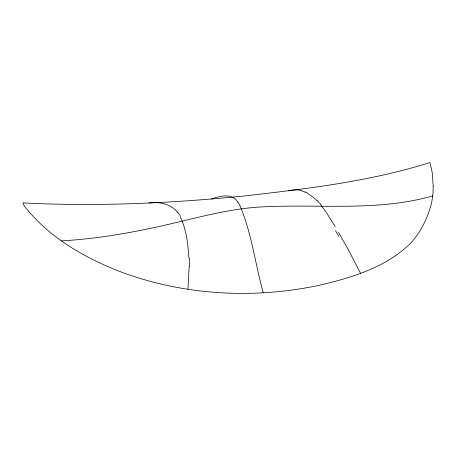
<?xml version="1.0" encoding="UTF-8"?>
<svg xmlns="http://www.w3.org/2000/svg" width="456" height="456" viewBox="0 0 456 456"><rect width="100%" height="100%" fill="white"/><g stroke="black" fill="none" stroke-linecap="round" stroke-linejoin="round"><path stroke-width="0.68" d="M189.137 266.435L187.929 289.224M211.385 199.038C219.929 196.154 232.207 192.569 237.924 202.225M432.687 195.943C376.952 211.829 318.299 203.758 261.202 206.95C230.736 208.614 201.187 216.714 171.627 223.651C135.443 232.115 98.713 238.767 61.56 240.893M288.5 190.864L292.672 189.987L297.437 189.907M148.987 202.971C159.121 201.603 171.057 203.758 177.487 212.45M301.091 190.659L305.047 192.204M307.652 193.532L313.055 197.089L317.33 200.914M320.864 204.926L326.884 213.345L335.109 226.586M338.517 232.326L349.632 252.111L360.525 273.298M180.154 216.668C186.504 229.55 188.003 244.171 188.938 258.313M239.953 205.627C251.746 233.386 255.16 263.899 263.272 292.78M237.924 202.168A51.135 15.401 86.1 0 1 239.964 205.57M189.553 258.335A259.361 207.617 10.5 0 1 189.628 266.469M177.623 211.994A68.098 27.605 -82.4 0 1 180.359 216.104M297.426 189.833A126.523 44.939 78.9 0 1 301.074 190.528M304.99 191.805A176.86 60.939 76 0 1 307.589 193.087M317.308 200.68A70.167 23.199 73.7 0 1 320.859 204.664M335.428 230.628A300.43 65.14 67.7 0 1 338.768 236.305M433.2 186.236L433.012 192.426A264.862 135.62 5.9 0 1 430.852 205.627C427.192 218.72 421.048 231.3 412.053 241.566A178.342 91.32 5.9 0 1 409.442 244.37C384.801 267.917 350.453 278.092 318.043 285.547C261.482 297.335 202.133 296.035 146.467 280.275A195.721 100.217 5.9 0 1 122.339 272.471C85.3 258.341 49.02 237.707 24.356 206.026A37.158 19.027 5.9 0 1 23.763 205.006L22.8 202.88C96.809 206.756 171.063 203.251 244.758 195.955C307.008 188.704 369.947 181.534 429.922 162.541L431.729 170.145A269.063 137.769 5.9 0 1 432.442 174.545L433.2 186.236"/></g></svg>
